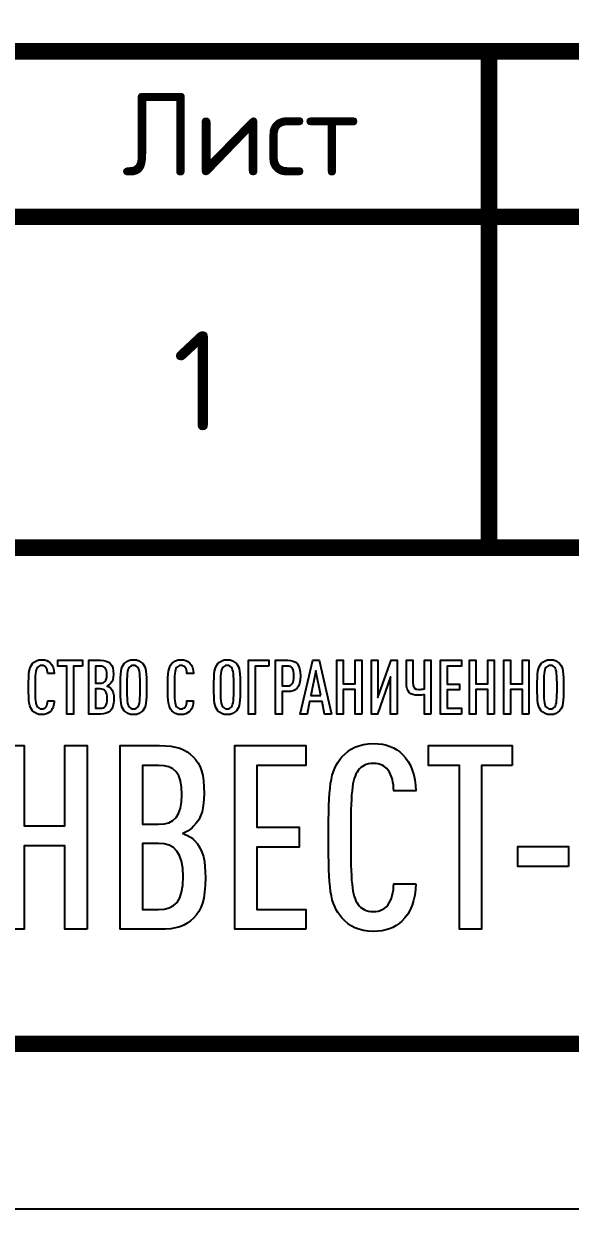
# Model space of a CAD drawing. Header units: millimetres. Extents: x 1601 to 15402, y -324 to 12625.
# Drawn here: x 8425.38 to 8441.88, y 318.24 to 354.07 of the extents above; entities that cross this region are included whole.
import ezdxf
from ezdxf.enums import TextEntityAlignment as Align

# ---------------------------------------------------------------- set-up
doc = ezdxf.new("R2010")
doc.units = ezdxf.units.MM
doc.styles.add('-ISOCPEUR-', font='isocpeur.TTF')
doc.styles.add('GOST', font='GOST Common.ttf')

# ---------------------------------------------------------------- blocks, each defined once
blk = doc.blocks.new('Лого')
at = {"color": 159}
for points, knots in [([(2.9897, 2.0293), (2.9897, 2.0293), (2.9465, 2.0293), (2.9465, 2.0293), (2.9465, 2.0293), (2.946, 2.014), (2.9429, 1.9983), (2.9348, 1.9876), (2.9348, 1.9876), (2.9292, 1.9805), (2.9201, 1.9749), (2.9064, 1.9749), (2.9064, 1.9749), (2.8921, 1.9749), (2.8825, 1.9805), (2.8764, 1.9886), (2.8764, 1.9886), (2.8637, 2.0059), (2.8617, 2.0349), (2.8617, 2.1207), (2.8617, 2.1207), (2.8617, 2.2065), (2.8637, 2.2355), (2.8764, 2.2528), (2.8764, 2.2528), (2.8825, 2.2609), (2.8921, 2.2665), (2.9064, 2.2665), (2.9064, 2.2665), (2.9201, 2.2665), (2.9292, 2.2609), (2.9348, 2.2538), (2.9348, 2.2538), (2.9434, 2.2431), (2.946, 2.2279), (2.9465, 2.2126), (2.9465, 2.2126), (2.9465, 2.2126), (2.9897, 2.2126), (2.9897, 2.2126), (2.9897, 2.2126), (2.9891, 2.2421), (2.9805, 2.268), (2.9638, 2.2843), (2.9638, 2.2843), (2.9495, 2.298), (2.9318, 2.3056), (2.9064, 2.3056), (2.9064, 2.3056), (2.8779, 2.3056), (2.8581, 2.2949), (2.8444, 2.2792), (2.8444, 2.2792), (2.8205, 2.2517), (2.818, 2.2208), (2.818, 2.1207), (2.818, 2.1207), (2.818, 2.0206), (2.8205, 1.9897), (2.8444, 1.9622), (2.8444, 1.9622), (2.8581, 1.9465), (2.8779, 1.9358), (2.9064, 1.9358), (2.9064, 1.9358), (2.9302, 1.9358), (2.948, 1.9429), (2.9622, 1.9556), (2.9622, 1.9556), (2.98, 1.9719), (2.9891, 1.9988), (2.9897, 2.0293)], [0, 0, 0, 0, 0.052632, 0.052632, 0.052632, 0.052632, 0.105263, 0.105263, 0.105263, 0.105263, 0.157895, 0.157895, 0.157895, 0.157895, 0.210526, 0.210526, 0.210526, 0.210526, 0.263158, 0.263158, 0.263158, 0.263158, 0.315789, 0.315789, 0.315789, 0.315789, 0.368421, 0.368421, 0.368421, 0.368421, 0.421053, 0.421053, 0.421053, 0.421053, 0.473684, 0.473684, 0.473684, 0.473684, 0.526316, 0.526316, 0.526316, 0.526316, 0.578947, 0.578947, 0.578947, 0.578947, 0.631579, 0.631579, 0.631579, 0.631579, 0.684211, 0.684211, 0.684211, 0.684211, 0.736842, 0.736842, 0.736842, 0.736842, 0.789474, 0.789474, 0.789474, 0.789474, 0.842105, 0.842105, 0.842105, 0.842105, 0.894737, 0.894737, 0.894737, 0.894737, 1, 1, 1, 1]), ([(3.1796, 2.2624), (3.1796, 2.2624), (3.1796, 2.3015), (3.1796, 2.3015), (3.1796, 2.3015), (3.1796, 2.3015), (3.0145, 2.3015), (3.0145, 2.3015), (3.0145, 2.3015), (3.0145, 2.3015), (3.0145, 2.2624), (3.0145, 2.2624), (3.0145, 2.2624), (3.0145, 2.2624), (3.0755, 2.2624), (3.0755, 2.2624), (3.0755, 2.2624), (3.0755, 2.2624), (3.0755, 1.9399), (3.0755, 1.9399), (3.0755, 1.9399), (3.0755, 1.9399), (3.1192, 1.9399), (3.1192, 1.9399), (3.1192, 1.9399), (3.1192, 1.9399), (3.1192, 2.2624), (3.1192, 2.2624), (3.1192, 2.2624), (3.1192, 2.2624), (3.1796, 2.2624), (3.1796, 2.2624)], [0, 0, 0, 0, 0.111111, 0.111111, 0.111111, 0.111111, 0.222222, 0.222222, 0.222222, 0.222222, 0.333333, 0.333333, 0.333333, 0.333333, 0.444444, 0.444444, 0.444444, 0.444444, 0.555556, 0.555556, 0.555556, 0.555556, 0.666667, 0.666667, 0.666667, 0.666667, 0.777778, 0.777778, 0.777778, 0.777778, 1, 1, 1, 1]), ([(3.3904, 2.0415), (3.3904, 2.0725), (3.3874, 2.0968), (3.3686, 2.1151), (3.3686, 2.1151), (3.3625, 2.1207), (3.3543, 2.1258), (3.3462, 2.1283), (3.3462, 2.1283), (3.3533, 2.1314), (3.3604, 2.1359), (3.3665, 2.142), (3.3665, 2.142), (3.3843, 2.1593), (3.3879, 2.1806), (3.3879, 2.2065), (3.3879, 2.2065), (3.3879, 2.2457), (3.3823, 2.2634), (3.3665, 2.2797), (3.3665, 2.2797), (3.3518, 2.2949), (3.3325, 2.3015), (3.3005, 2.3015), (3.3005, 2.3015), (3.3005, 2.3015), (3.2228, 2.3015), (3.2228, 2.3015), (3.2228, 2.3015), (3.2228, 2.3015), (3.2228, 1.9399), (3.2228, 1.9399), (3.2228, 1.9399), (3.2228, 1.9399), (3.3005, 1.9399), (3.3005, 1.9399), (3.3005, 1.9399), (3.3325, 1.9399), (3.3523, 1.9465), (3.367, 1.9617), (3.367, 1.9617), (3.3833, 1.9785), (3.3904, 1.9978), (3.3904, 2.0415)], [0, 0, 0, 0, 0.083333, 0.083333, 0.083333, 0.083333, 0.166667, 0.166667, 0.166667, 0.166667, 0.25, 0.25, 0.25, 0.25, 0.333333, 0.333333, 0.333333, 0.333333, 0.416667, 0.416667, 0.416667, 0.416667, 0.5, 0.5, 0.5, 0.5, 0.583333, 0.583333, 0.583333, 0.583333, 0.666667, 0.666667, 0.666667, 0.666667, 0.75, 0.75, 0.75, 0.75, 0.833333, 0.833333, 0.833333, 0.833333, 1, 1, 1, 1]), ([(3.3442, 2.2045), (3.3442, 2.1634), (3.3295, 2.1466), (3.2985, 2.1466), (3.2985, 2.1466), (3.2985, 2.1466), (3.2665, 2.1466), (3.2665, 2.1466), (3.2665, 2.1466), (3.2665, 2.1466), (3.2665, 2.2624), (3.2665, 2.2624), (3.2665, 2.2624), (3.2665, 2.2624), (3.2985, 2.2624), (3.2985, 2.2624), (3.2985, 2.2624), (3.33, 2.2624), (3.3442, 2.2482), (3.3442, 2.2045)], [0, 0, 0, 0, 0.166667, 0.166667, 0.166667, 0.166667, 0.333333, 0.333333, 0.333333, 0.333333, 0.5, 0.5, 0.5, 0.5, 0.666667, 0.666667, 0.666667, 0.666667, 1, 1, 1, 1]), ([(3.6114, 2.1207), (3.6114, 2.2208), (3.6083, 2.2533), (3.5849, 2.2792), (3.5849, 2.2792), (3.5707, 2.2949), (3.5514, 2.3056), (3.523, 2.3056), (3.523, 2.3056), (3.4945, 2.3056), (3.4752, 2.2949), (3.461, 2.2792), (3.461, 2.2792), (3.4376, 2.2533), (3.4346, 2.2208), (3.4346, 2.1207), (3.4346, 2.1207), (3.4346, 2.0206), (3.4376, 1.9881), (3.461, 1.9622), (3.461, 1.9622), (3.4752, 1.9465), (3.4945, 1.9358), (3.523, 1.9358), (3.523, 1.9358), (3.5514, 1.9358), (3.5707, 1.9465), (3.5849, 1.9622), (3.5849, 1.9622), (3.6083, 1.9881), (3.6114, 2.0206), (3.6114, 2.1207)], [0, 0, 0, 0, 0.111111, 0.111111, 0.111111, 0.111111, 0.222222, 0.222222, 0.222222, 0.222222, 0.333333, 0.333333, 0.333333, 0.333333, 0.444444, 0.444444, 0.444444, 0.444444, 0.555556, 0.555556, 0.555556, 0.555556, 0.666667, 0.666667, 0.666667, 0.666667, 0.777778, 0.777778, 0.777778, 0.777778, 1, 1, 1, 1]), ([(3.5677, 2.1207), (3.5677, 2.0349), (3.5651, 2.0059), (3.5524, 1.9886), (3.5524, 1.9886), (3.5463, 1.9805), (3.5372, 1.9749), (3.523, 1.9749), (3.523, 1.9749), (3.5088, 1.9749), (3.4991, 1.9805), (3.493, 1.9886), (3.493, 1.9886), (3.4803, 2.0059), (3.4783, 2.0349), (3.4783, 2.1207), (3.4783, 2.1207), (3.4783, 2.2065), (3.4803, 2.2355), (3.493, 2.2528), (3.493, 2.2528), (3.4991, 2.2609), (3.5088, 2.2665), (3.523, 2.2665), (3.523, 2.2665), (3.5372, 2.2665), (3.5463, 2.2609), (3.5524, 2.2528), (3.5524, 2.2528), (3.5651, 2.2355), (3.5677, 2.2065), (3.5677, 2.1207)], [0, 0, 0, 0, 0.111111, 0.111111, 0.111111, 0.111111, 0.222222, 0.222222, 0.222222, 0.222222, 0.333333, 0.333333, 0.333333, 0.333333, 0.444444, 0.444444, 0.444444, 0.444444, 0.555556, 0.555556, 0.555556, 0.555556, 0.666667, 0.666667, 0.666667, 0.666667, 0.777778, 0.777778, 0.777778, 0.777778, 1, 1, 1, 1]), ([(3.9258, 2.0293), (3.9258, 2.0293), (3.8826, 2.0293), (3.8826, 2.0293), (3.8826, 2.0293), (3.8821, 2.014), (3.879, 1.9983), (3.8709, 1.9876), (3.8709, 1.9876), (3.8653, 1.9805), (3.8562, 1.9749), (3.8425, 1.9749), (3.8425, 1.9749), (3.8282, 1.9749), (3.8186, 1.9805), (3.8125, 1.9886), (3.8125, 1.9886), (3.7998, 2.0059), (3.7978, 2.0349), (3.7978, 2.1207), (3.7978, 2.1207), (3.7978, 2.2065), (3.7998, 2.2355), (3.8125, 2.2528), (3.8125, 2.2528), (3.8186, 2.2609), (3.8282, 2.2665), (3.8425, 2.2665), (3.8425, 2.2665), (3.8562, 2.2665), (3.8653, 2.2609), (3.8709, 2.2538), (3.8709, 2.2538), (3.8795, 2.2431), (3.8821, 2.2279), (3.8826, 2.2126), (3.8826, 2.2126), (3.8826, 2.2126), (3.9258, 2.2126), (3.9258, 2.2126), (3.9258, 2.2126), (3.9252, 2.2421), (3.9166, 2.268), (3.8999, 2.2843), (3.8999, 2.2843), (3.8856, 2.298), (3.8679, 2.3056), (3.8425, 2.3056), (3.8425, 2.3056), (3.814, 2.3056), (3.7942, 2.2949), (3.7805, 2.2792), (3.7805, 2.2792), (3.7566, 2.2517), (3.7541, 2.2208), (3.7541, 2.1207), (3.7541, 2.1207), (3.7541, 2.0206), (3.7566, 1.9897), (3.7805, 1.9622), (3.7805, 1.9622), (3.7942, 1.9465), (3.814, 1.9358), (3.8425, 1.9358), (3.8425, 1.9358), (3.8663, 1.9358), (3.8841, 1.9429), (3.8983, 1.9556), (3.8983, 1.9556), (3.9161, 1.9719), (3.9252, 1.9988), (3.9258, 2.0293)], [0, 0, 0, 0, 0.052632, 0.052632, 0.052632, 0.052632, 0.105263, 0.105263, 0.105263, 0.105263, 0.157895, 0.157895, 0.157895, 0.157895, 0.210526, 0.210526, 0.210526, 0.210526, 0.263158, 0.263158, 0.263158, 0.263158, 0.315789, 0.315789, 0.315789, 0.315789, 0.368421, 0.368421, 0.368421, 0.368421, 0.421053, 0.421053, 0.421053, 0.421053, 0.473684, 0.473684, 0.473684, 0.473684, 0.526316, 0.526316, 0.526316, 0.526316, 0.578947, 0.578947, 0.578947, 0.578947, 0.631579, 0.631579, 0.631579, 0.631579, 0.684211, 0.684211, 0.684211, 0.684211, 0.736842, 0.736842, 0.736842, 0.736842, 0.789474, 0.789474, 0.789474, 0.789474, 0.842105, 0.842105, 0.842105, 0.842105, 0.894737, 0.894737, 0.894737, 0.894737, 1, 1, 1, 1]), ([(4.2407, 2.1207), (4.2407, 2.2208), (4.2376, 2.2533), (4.2143, 2.2792), (4.2143, 2.2792), (4.2, 2.2949), (4.1807, 2.3056), (4.1523, 2.3056), (4.1523, 2.3056), (4.1238, 2.3056), (4.1045, 2.2949), (4.0903, 2.2792), (4.0903, 2.2792), (4.067, 2.2533), (4.0639, 2.2208), (4.0639, 2.1207), (4.0639, 2.1207), (4.0639, 2.0206), (4.067, 1.9881), (4.0903, 1.9622), (4.0903, 1.9622), (4.1045, 1.9465), (4.1238, 1.9358), (4.1523, 1.9358), (4.1523, 1.9358), (4.1807, 1.9358), (4.2, 1.9465), (4.2143, 1.9622), (4.2143, 1.9622), (4.2376, 1.9881), (4.2407, 2.0206), (4.2407, 2.1207)], [0, 0, 0, 0, 0.111111, 0.111111, 0.111111, 0.111111, 0.222222, 0.222222, 0.222222, 0.222222, 0.333333, 0.333333, 0.333333, 0.333333, 0.444444, 0.444444, 0.444444, 0.444444, 0.555556, 0.555556, 0.555556, 0.555556, 0.666667, 0.666667, 0.666667, 0.666667, 0.777778, 0.777778, 0.777778, 0.777778, 1, 1, 1, 1]), ([(4.197, 2.1207), (4.197, 2.0349), (4.1944, 2.0059), (4.1817, 1.9886), (4.1817, 1.9886), (4.1756, 1.9805), (4.1665, 1.9749), (4.1523, 1.9749), (4.1523, 1.9749), (4.1381, 1.9749), (4.1284, 1.9805), (4.1223, 1.9886), (4.1223, 1.9886), (4.1096, 2.0059), (4.1076, 2.0349), (4.1076, 2.1207), (4.1076, 2.1207), (4.1076, 2.2065), (4.1096, 2.2355), (4.1223, 2.2528), (4.1223, 2.2528), (4.1284, 2.2609), (4.1381, 2.2665), (4.1523, 2.2665), (4.1523, 2.2665), (4.1665, 2.2665), (4.1756, 2.2609), (4.1817, 2.2528), (4.1817, 2.2528), (4.1944, 2.2355), (4.197, 2.2065), (4.197, 2.1207)], [0, 0, 0, 0, 0.111111, 0.111111, 0.111111, 0.111111, 0.222222, 0.222222, 0.222222, 0.222222, 0.333333, 0.333333, 0.333333, 0.333333, 0.444444, 0.444444, 0.444444, 0.444444, 0.555556, 0.555556, 0.555556, 0.555556, 0.666667, 0.666667, 0.666667, 0.666667, 0.777778, 0.777778, 0.777778, 0.777778, 1, 1, 1, 1]), ([(4.4337, 2.2624), (4.4337, 2.2624), (4.4337, 2.3015), (4.4337, 2.3015), (4.4337, 2.3015), (4.4337, 2.3015), (4.297, 2.3015), (4.297, 2.3015), (4.297, 2.3015), (4.297, 2.3015), (4.297, 1.9399), (4.297, 1.9399), (4.297, 1.9399), (4.297, 1.9399), (4.3407, 1.9399), (4.3407, 1.9399), (4.3407, 1.9399), (4.3407, 1.9399), (4.3407, 2.2624), (4.3407, 2.2624), (4.3407, 2.2624), (4.3407, 2.2624), (4.4337, 2.2624), (4.4337, 2.2624)], [0, 0, 0, 0, 0.142857, 0.142857, 0.142857, 0.142857, 0.285714, 0.285714, 0.285714, 0.285714, 0.428571, 0.428571, 0.428571, 0.428571, 0.571429, 0.571429, 0.571429, 0.571429, 0.714286, 0.714286, 0.714286, 0.714286, 1, 1, 1, 1]), ([(4.6455, 2.1959), (4.6455, 2.2761), (4.6145, 2.3015), (4.5596, 2.3015), (4.5596, 2.3015), (4.5596, 2.3015), (4.4784, 2.3015), (4.4784, 2.3015), (4.4784, 2.3015), (4.4784, 2.3015), (4.4784, 1.9399), (4.4784, 1.9399), (4.4784, 1.9399), (4.4784, 1.9399), (4.522, 1.9399), (4.522, 1.9399), (4.522, 1.9399), (4.522, 1.9399), (4.522, 2.0907), (4.522, 2.0907), (4.522, 2.0907), (4.522, 2.0907), (4.5596, 2.0907), (4.5596, 2.0907), (4.5596, 2.0907), (4.6135, 2.0907), (4.6455, 2.1166), (4.6455, 2.1959)], [0, 0, 0, 0, 0.125, 0.125, 0.125, 0.125, 0.25, 0.25, 0.25, 0.25, 0.375, 0.375, 0.375, 0.375, 0.5, 0.5, 0.5, 0.5, 0.625, 0.625, 0.625, 0.625, 0.75, 0.75, 0.75, 0.75, 1, 1, 1, 1]), ([(4.6018, 2.1959), (4.6018, 2.1476), (4.5876, 2.1298), (4.5581, 2.1298), (4.5581, 2.1298), (4.5581, 2.1298), (4.522, 2.1298), (4.522, 2.1298), (4.522, 2.1298), (4.522, 2.1298), (4.522, 2.2624), (4.522, 2.2624), (4.522, 2.2624), (4.522, 2.2624), (4.5581, 2.2624), (4.5581, 2.2624), (4.5581, 2.2624), (4.5876, 2.2624), (4.6018, 2.2446), (4.6018, 2.1959)], [0, 0, 0, 0, 0.166667, 0.166667, 0.166667, 0.166667, 0.333333, 0.333333, 0.333333, 0.333333, 0.5, 0.5, 0.5, 0.5, 0.666667, 0.666667, 0.666667, 0.666667, 1, 1, 1, 1]), ([(4.8542, 1.9399), (4.8542, 1.9399), (4.7704, 2.3015), (4.7704, 2.3015), (4.7704, 2.3015), (4.7704, 2.3015), (4.7283, 2.3015), (4.7283, 2.3015), (4.7283, 2.3015), (4.7283, 2.3015), (4.6439, 1.9399), (4.6439, 1.9399), (4.6439, 1.9399), (4.6439, 1.9399), (4.6897, 1.9399), (4.6897, 1.9399), (4.6897, 1.9399), (4.6897, 1.9399), (4.7069, 2.0252), (4.7069, 2.0252), (4.7069, 2.0252), (4.7069, 2.0252), (4.7907, 2.0252), (4.7907, 2.0252), (4.7907, 2.0252), (4.7907, 2.0252), (4.808, 1.9399), (4.808, 1.9399), (4.808, 1.9399), (4.808, 1.9399), (4.8542, 1.9399), (4.8542, 1.9399)], [0, 0, 0, 0, 0.111111, 0.111111, 0.111111, 0.111111, 0.222222, 0.222222, 0.222222, 0.222222, 0.333333, 0.333333, 0.333333, 0.333333, 0.444444, 0.444444, 0.444444, 0.444444, 0.555556, 0.555556, 0.555556, 0.555556, 0.666667, 0.666667, 0.666667, 0.666667, 0.777778, 0.777778, 0.777778, 0.777778, 1, 1, 1, 1]), ([(5.0569, 1.9399), (5.0569, 1.9399), (5.0569, 2.3015), (5.0569, 2.3015), (5.0569, 2.3015), (5.0569, 2.3015), (5.0132, 2.3015), (5.0132, 2.3015), (5.0132, 2.3015), (5.0132, 2.3015), (5.0132, 2.1436), (5.0132, 2.1436), (5.0132, 2.1436), (5.0132, 2.1436), (4.933, 2.1436), (4.933, 2.1436), (4.933, 2.1436), (4.933, 2.1436), (4.933, 2.3015), (4.933, 2.3015), (4.933, 2.3015), (4.933, 2.3015), (4.8893, 2.3015), (4.8893, 2.3015), (4.8893, 2.3015), (4.8893, 2.3015), (4.8893, 1.9399), (4.8893, 1.9399), (4.8893, 1.9399), (4.8893, 1.9399), (4.933, 1.9399), (4.933, 1.9399), (4.933, 1.9399), (4.933, 1.9399), (4.933, 2.1039), (4.933, 2.1039), (4.933, 2.1039), (4.933, 2.1039), (5.0132, 2.1039), (5.0132, 2.1039), (5.0132, 2.1039), (5.0132, 2.1039), (5.0132, 1.9399), (5.0132, 1.9399), (5.0132, 1.9399), (5.0132, 1.9399), (5.0569, 1.9399), (5.0569, 1.9399)], [0, 0, 0, 0, 0.076923, 0.076923, 0.076923, 0.076923, 0.153846, 0.153846, 0.153846, 0.153846, 0.230769, 0.230769, 0.230769, 0.230769, 0.307692, 0.307692, 0.307692, 0.307692, 0.384615, 0.384615, 0.384615, 0.384615, 0.461538, 0.461538, 0.461538, 0.461538, 0.538462, 0.538462, 0.538462, 0.538462, 0.615385, 0.615385, 0.615385, 0.615385, 0.692308, 0.692308, 0.692308, 0.692308, 0.769231, 0.769231, 0.769231, 0.769231, 0.846154, 0.846154, 0.846154, 0.846154, 1, 1, 1, 1]), ([(5.2946, 1.9399), (5.2946, 1.9399), (5.2946, 2.3015), (5.2946, 2.3015), (5.2946, 2.3015), (5.2946, 2.3015), (5.2545, 2.3015), (5.2545, 2.3015), (5.2545, 2.3015), (5.2545, 2.3015), (5.1656, 2.0501), (5.1656, 2.0501), (5.1656, 2.0501), (5.1656, 2.0501), (5.1656, 2.3015), (5.1656, 2.3015), (5.1656, 2.3015), (5.1656, 2.3015), (5.1219, 2.3015), (5.1219, 2.3015), (5.1219, 2.3015), (5.1219, 2.3015), (5.1219, 1.9399), (5.1219, 1.9399), (5.1219, 1.9399), (5.1219, 1.9399), (5.1625, 1.9399), (5.1625, 1.9399), (5.1625, 1.9399), (5.1625, 1.9399), (5.2509, 2.1908), (5.2509, 2.1908), (5.2509, 2.1908), (5.2509, 2.1908), (5.2509, 1.9399), (5.2509, 1.9399), (5.2509, 1.9399), (5.2509, 1.9399), (5.2946, 1.9399), (5.2946, 1.9399)], [0, 0, 0, 0, 0.090909, 0.090909, 0.090909, 0.090909, 0.181818, 0.181818, 0.181818, 0.181818, 0.272727, 0.272727, 0.272727, 0.272727, 0.363636, 0.363636, 0.363636, 0.363636, 0.454545, 0.454545, 0.454545, 0.454545, 0.545455, 0.545455, 0.545455, 0.545455, 0.636364, 0.636364, 0.636364, 0.636364, 0.727273, 0.727273, 0.727273, 0.727273, 0.818182, 0.818182, 0.818182, 0.818182, 1, 1, 1, 1]), ([(5.5227, 1.9399), (5.5227, 1.9399), (5.5227, 2.3015), (5.5227, 2.3015), (5.5227, 2.3015), (5.5227, 2.3015), (5.479, 2.3015), (5.479, 2.3015), (5.479, 2.3015), (5.479, 2.3015), (5.479, 2.1085), (5.479, 2.1085), (5.479, 2.1085), (5.4658, 2.1065), (5.4546, 2.1055), (5.4404, 2.1055), (5.4404, 2.1055), (5.4165, 2.1055), (5.4013, 2.1141), (5.4013, 2.1532), (5.4013, 2.1532), (5.4013, 2.1532), (5.4013, 2.3015), (5.4013, 2.3015), (5.4013, 2.3015), (5.4013, 2.3015), (5.3576, 2.3015), (5.3576, 2.3015), (5.3576, 2.3015), (5.3576, 2.3015), (5.3576, 2.1486), (5.3576, 2.1486), (5.3576, 2.1486), (5.3576, 2.0867), (5.384, 2.0664), (5.4338, 2.0664), (5.4338, 2.0664), (5.4485, 2.0664), (5.4627, 2.0674), (5.479, 2.0699), (5.479, 2.0699), (5.479, 2.0699), (5.479, 1.9399), (5.479, 1.9399), (5.479, 1.9399), (5.479, 1.9399), (5.5227, 1.9399), (5.5227, 1.9399)], [0, 0, 0, 0, 0.076923, 0.076923, 0.076923, 0.076923, 0.153846, 0.153846, 0.153846, 0.153846, 0.230769, 0.230769, 0.230769, 0.230769, 0.307692, 0.307692, 0.307692, 0.307692, 0.384615, 0.384615, 0.384615, 0.384615, 0.461538, 0.461538, 0.461538, 0.461538, 0.538462, 0.538462, 0.538462, 0.538462, 0.615385, 0.615385, 0.615385, 0.615385, 0.692308, 0.692308, 0.692308, 0.692308, 0.769231, 0.769231, 0.769231, 0.769231, 0.846154, 0.846154, 0.846154, 0.846154, 1, 1, 1, 1]), ([(5.7273, 1.9399), (5.7273, 1.9399), (5.7273, 1.979), (5.7273, 1.979), (5.7273, 1.979), (5.7273, 1.979), (5.6314, 1.979), (5.6314, 1.979), (5.6314, 1.979), (5.6314, 1.979), (5.6314, 2.1019), (5.6314, 2.1019), (5.6314, 2.1019), (5.6314, 2.1019), (5.7141, 2.1019), (5.7141, 2.1019), (5.7141, 2.1019), (5.7141, 2.1019), (5.7141, 2.141), (5.7141, 2.141), (5.7141, 2.141), (5.7141, 2.141), (5.6314, 2.141), (5.6314, 2.141), (5.6314, 2.141), (5.6314, 2.141), (5.6314, 2.2624), (5.6314, 2.2624), (5.6314, 2.2624), (5.6314, 2.2624), (5.7273, 2.2624), (5.7273, 2.2624), (5.7273, 2.2624), (5.7273, 2.2624), (5.7273, 2.3015), (5.7273, 2.3015), (5.7273, 2.3015), (5.7273, 2.3015), (5.5877, 2.3015), (5.5877, 2.3015), (5.5877, 2.3015), (5.5877, 2.3015), (5.5877, 1.9399), (5.5877, 1.9399), (5.5877, 1.9399), (5.5877, 1.9399), (5.7273, 1.9399), (5.7273, 1.9399)], [0, 0, 0, 0, 0.076923, 0.076923, 0.076923, 0.076923, 0.153846, 0.153846, 0.153846, 0.153846, 0.230769, 0.230769, 0.230769, 0.230769, 0.307692, 0.307692, 0.307692, 0.307692, 0.384615, 0.384615, 0.384615, 0.384615, 0.461538, 0.461538, 0.461538, 0.461538, 0.538462, 0.538462, 0.538462, 0.538462, 0.615385, 0.615385, 0.615385, 0.615385, 0.692308, 0.692308, 0.692308, 0.692308, 0.769231, 0.769231, 0.769231, 0.769231, 0.846154, 0.846154, 0.846154, 0.846154, 1, 1, 1, 1]), ([(5.9483, 1.9399), (5.9483, 1.9399), (5.9483, 2.3015), (5.9483, 2.3015), (5.9483, 2.3015), (5.9483, 2.3015), (5.9046, 2.3015), (5.9046, 2.3015), (5.9046, 2.3015), (5.9046, 2.3015), (5.9046, 2.1436), (5.9046, 2.1436), (5.9046, 2.1436), (5.9046, 2.1436), (5.8244, 2.1436), (5.8244, 2.1436), (5.8244, 2.1436), (5.8244, 2.1436), (5.8244, 2.3015), (5.8244, 2.3015), (5.8244, 2.3015), (5.8244, 2.3015), (5.7807, 2.3015), (5.7807, 2.3015), (5.7807, 2.3015), (5.7807, 2.3015), (5.7807, 1.9399), (5.7807, 1.9399), (5.7807, 1.9399), (5.7807, 1.9399), (5.8244, 1.9399), (5.8244, 1.9399), (5.8244, 1.9399), (5.8244, 1.9399), (5.8244, 2.1039), (5.8244, 2.1039), (5.8244, 2.1039), (5.8244, 2.1039), (5.9046, 2.1039), (5.9046, 2.1039), (5.9046, 2.1039), (5.9046, 2.1039), (5.9046, 1.9399), (5.9046, 1.9399), (5.9046, 1.9399), (5.9046, 1.9399), (5.9483, 1.9399), (5.9483, 1.9399)], [0, 0, 0, 0, 0.076923, 0.076923, 0.076923, 0.076923, 0.153846, 0.153846, 0.153846, 0.153846, 0.230769, 0.230769, 0.230769, 0.230769, 0.307692, 0.307692, 0.307692, 0.307692, 0.384615, 0.384615, 0.384615, 0.384615, 0.461538, 0.461538, 0.461538, 0.461538, 0.538462, 0.538462, 0.538462, 0.538462, 0.615385, 0.615385, 0.615385, 0.615385, 0.692308, 0.692308, 0.692308, 0.692308, 0.769231, 0.769231, 0.769231, 0.769231, 0.846154, 0.846154, 0.846154, 0.846154, 1, 1, 1, 1]), ([(6.1809, 1.9399), (6.1809, 1.9399), (6.1809, 2.3015), (6.1809, 2.3015), (6.1809, 2.3015), (6.1809, 2.3015), (6.1372, 2.3015), (6.1372, 2.3015), (6.1372, 2.3015), (6.1372, 2.3015), (6.1372, 2.1436), (6.1372, 2.1436), (6.1372, 2.1436), (6.1372, 2.1436), (6.057, 2.1436), (6.057, 2.1436), (6.057, 2.1436), (6.057, 2.1436), (6.057, 2.3015), (6.057, 2.3015), (6.057, 2.3015), (6.057, 2.3015), (6.0133, 2.3015), (6.0133, 2.3015), (6.0133, 2.3015), (6.0133, 2.3015), (6.0133, 1.9399), (6.0133, 1.9399), (6.0133, 1.9399), (6.0133, 1.9399), (6.057, 1.9399), (6.057, 1.9399), (6.057, 1.9399), (6.057, 1.9399), (6.057, 2.1039), (6.057, 2.1039), (6.057, 2.1039), (6.057, 2.1039), (6.1372, 2.1039), (6.1372, 2.1039), (6.1372, 2.1039), (6.1372, 2.1039), (6.1372, 1.9399), (6.1372, 1.9399), (6.1372, 1.9399), (6.1372, 1.9399), (6.1809, 1.9399), (6.1809, 1.9399)], [0, 0, 0, 0, 0.076923, 0.076923, 0.076923, 0.076923, 0.153846, 0.153846, 0.153846, 0.153846, 0.230769, 0.230769, 0.230769, 0.230769, 0.307692, 0.307692, 0.307692, 0.307692, 0.384615, 0.384615, 0.384615, 0.384615, 0.461538, 0.461538, 0.461538, 0.461538, 0.538462, 0.538462, 0.538462, 0.538462, 0.615385, 0.615385, 0.615385, 0.615385, 0.692308, 0.692308, 0.692308, 0.692308, 0.769231, 0.769231, 0.769231, 0.769231, 0.846154, 0.846154, 0.846154, 0.846154, 1, 1, 1, 1]), ([(6.4141, 2.1207), (6.4141, 2.2208), (6.411, 2.2533), (6.3877, 2.2792), (6.3877, 2.2792), (6.3734, 2.2949), (6.3541, 2.3056), (6.3257, 2.3056), (6.3257, 2.3056), (6.2972, 2.3056), (6.2779, 2.2949), (6.2637, 2.2792), (6.2637, 2.2792), (6.2404, 2.2533), (6.2373, 2.2208), (6.2373, 2.1207), (6.2373, 2.1207), (6.2373, 2.0206), (6.2404, 1.9881), (6.2637, 1.9622), (6.2637, 1.9622), (6.2779, 1.9465), (6.2972, 1.9358), (6.3257, 1.9358), (6.3257, 1.9358), (6.3541, 1.9358), (6.3734, 1.9465), (6.3877, 1.9622), (6.3877, 1.9622), (6.411, 1.9881), (6.4141, 2.0206), (6.4141, 2.1207)], [0, 0, 0, 0, 0.111111, 0.111111, 0.111111, 0.111111, 0.222222, 0.222222, 0.222222, 0.222222, 0.333333, 0.333333, 0.333333, 0.333333, 0.444444, 0.444444, 0.444444, 0.444444, 0.555556, 0.555556, 0.555556, 0.555556, 0.666667, 0.666667, 0.666667, 0.666667, 0.777778, 0.777778, 0.777778, 0.777778, 1, 1, 1, 1]), ([(6.3704, 2.1207), (6.3704, 2.0349), (6.3678, 2.0059), (6.3551, 1.9886), (6.3551, 1.9886), (6.349, 1.9805), (6.3399, 1.9749), (6.3257, 1.9749), (6.3257, 1.9749), (6.3115, 1.9749), (6.3018, 1.9805), (6.2957, 1.9886), (6.2957, 1.9886), (6.283, 2.0059), (6.281, 2.0349), (6.281, 2.1207), (6.281, 2.1207), (6.281, 2.2065), (6.283, 2.2355), (6.2957, 2.2528), (6.2957, 2.2528), (6.3018, 2.2609), (6.3115, 2.2665), (6.3257, 2.2665), (6.3257, 2.2665), (6.3399, 2.2665), (6.349, 2.2609), (6.3551, 2.2528), (6.3551, 2.2528), (6.3678, 2.2355), (6.3704, 2.2065), (6.3704, 2.1207)], [0, 0, 0, 0, 0.111111, 0.111111, 0.111111, 0.111111, 0.222222, 0.222222, 0.222222, 0.222222, 0.333333, 0.333333, 0.333333, 0.333333, 0.444444, 0.444444, 0.444444, 0.444444, 0.555556, 0.555556, 0.555556, 0.555556, 0.666667, 0.666667, 0.666667, 0.666667, 0.777778, 0.777778, 0.777778, 0.777778, 1, 1, 1, 1]), ([(4.7826, 2.0643), (4.7826, 2.0643), (4.7151, 2.0643), (4.7151, 2.0643), (4.7151, 2.0643), (4.7151, 2.0643), (4.7491, 2.2309), (4.7491, 2.2309), (4.7491, 2.2309), (4.7491, 2.2309), (4.7826, 2.0643), (4.7826, 2.0643)], [0, 0, 0, 0, 0.25, 0.25, 0.25, 0.25, 0.5, 0.5, 0.5, 0.5, 1, 1, 1, 1]), ([(3.3467, 2.044), (3.3467, 1.9942), (3.331, 1.979), (3.298, 1.979), (3.298, 1.979), (3.298, 1.979), (3.2665, 1.979), (3.2665, 1.979), (3.2665, 1.979), (3.2665, 1.979), (3.2665, 2.109), (3.2665, 2.109), (3.2665, 2.109), (3.2665, 2.109), (3.298, 2.109), (3.298, 2.109), (3.298, 2.109), (3.3305, 2.109), (3.3467, 2.0907), (3.3467, 2.044)], [0, 0, 0, 0, 0.166667, 0.166667, 0.166667, 0.166667, 0.333333, 0.333333, 0.333333, 0.333333, 0.5, 0.5, 0.5, 0.5, 0.666667, 0.666667, 0.666667, 0.666667, 1, 1, 1, 1]), ([(3.211, 0.4914), (3.211, 0.4914), (3.211, 1.7272), (3.211, 1.7272), (3.211, 1.7272), (3.211, 1.7272), (3.0617, 1.7272), (3.0617, 1.7272), (3.0617, 1.7272), (3.0617, 1.7272), (3.0617, 1.1874), (3.0617, 1.1874), (3.0617, 1.1874), (3.0617, 1.1874), (2.7875, 1.1874), (2.7875, 1.1874), (2.7875, 1.1874), (2.7875, 1.1874), (2.7875, 1.7272), (2.7875, 1.7272), (2.7875, 1.7272), (2.7875, 1.7272), (2.6382, 1.7272), (2.6382, 1.7272), (2.6382, 1.7272), (2.6382, 1.7272), (2.6382, 0.4914), (2.6382, 0.4914), (2.6382, 0.4914), (2.6382, 0.4914), (2.7875, 0.4914), (2.7875, 0.4914), (2.7875, 0.4914), (2.7875, 0.4914), (2.7875, 1.052), (2.7875, 1.052), (2.7875, 1.052), (2.7875, 1.052), (3.0617, 1.052), (3.0617, 1.052), (3.0617, 1.052), (3.0617, 1.052), (3.0617, 0.4914), (3.0617, 0.4914), (3.0617, 0.4914), (3.0617, 0.4914), (3.211, 0.4914), (3.211, 0.4914)], [0, 0, 0, 0, 0.076923, 0.076923, 0.076923, 0.076923, 0.153846, 0.153846, 0.153846, 0.153846, 0.230769, 0.230769, 0.230769, 0.230769, 0.307692, 0.307692, 0.307692, 0.307692, 0.384615, 0.384615, 0.384615, 0.384615, 0.461538, 0.461538, 0.461538, 0.461538, 0.538462, 0.538462, 0.538462, 0.538462, 0.615385, 0.615385, 0.615385, 0.615385, 0.692308, 0.692308, 0.692308, 0.692308, 0.769231, 0.769231, 0.769231, 0.769231, 0.846154, 0.846154, 0.846154, 0.846154, 1, 1, 1, 1]), ([(4.0059, 0.8385), (4.0059, 0.9444), (3.9954, 1.0277), (3.9312, 1.0902), (3.9312, 1.0902), (3.9104, 1.1093), (3.8826, 1.1267), (3.8549, 1.1353), (3.8549, 1.1353), (3.8792, 1.1457), (3.9035, 1.1614), (3.9243, 1.1822), (3.9243, 1.1822), (3.985, 1.2412), (3.9972, 1.3141), (3.9972, 1.4026), (3.9972, 1.4026), (3.9972, 1.5363), (3.9781, 1.597), (3.9243, 1.6525), (3.9243, 1.6525), (3.8739, 1.7046), (3.808, 1.7272), (3.6987, 1.7272), (3.6987, 1.7272), (3.6987, 1.7272), (3.4331, 1.7272), (3.4331, 1.7272), (3.4331, 1.7272), (3.4331, 1.7272), (3.4331, 0.4914), (3.4331, 0.4914), (3.4331, 0.4914), (3.4331, 0.4914), (3.6987, 0.4914), (3.6987, 0.4914), (3.6987, 0.4914), (3.808, 0.4914), (3.8757, 0.514), (3.926, 0.5661), (3.926, 0.5661), (3.9816, 0.6233), (4.0059, 0.6893), (4.0059, 0.8385)], [0, 0, 0, 0, 0.083333, 0.083333, 0.083333, 0.083333, 0.166667, 0.166667, 0.166667, 0.166667, 0.25, 0.25, 0.25, 0.25, 0.333333, 0.333333, 0.333333, 0.333333, 0.416667, 0.416667, 0.416667, 0.416667, 0.5, 0.5, 0.5, 0.5, 0.583333, 0.583333, 0.583333, 0.583333, 0.666667, 0.666667, 0.666667, 0.666667, 0.75, 0.75, 0.75, 0.75, 0.833333, 0.833333, 0.833333, 0.833333, 1, 1, 1, 1]), ([(4.681, 0.4914), (4.681, 0.4914), (4.681, 0.6251), (4.681, 0.6251), (4.681, 0.6251), (4.681, 0.6251), (4.353, 0.6251), (4.353, 0.6251), (4.353, 0.6251), (4.353, 0.6251), (4.353, 1.0451), (4.353, 1.0451), (4.353, 1.0451), (4.353, 1.0451), (4.6359, 1.0451), (4.6359, 1.0451), (4.6359, 1.0451), (4.6359, 1.0451), (4.6359, 1.1787), (4.6359, 1.1787), (4.6359, 1.1787), (4.6359, 1.1787), (4.353, 1.1787), (4.353, 1.1787), (4.353, 1.1787), (4.353, 1.1787), (4.353, 1.5935), (4.353, 1.5935), (4.353, 1.5935), (4.353, 1.5935), (4.681, 1.5935), (4.681, 1.5935), (4.681, 1.5935), (4.681, 1.5935), (4.681, 1.7272), (4.681, 1.7272), (4.681, 1.7272), (4.681, 1.7272), (4.2037, 1.7272), (4.2037, 1.7272), (4.2037, 1.7272), (4.2037, 1.7272), (4.2037, 0.4914), (4.2037, 0.4914), (4.2037, 0.4914), (4.2037, 0.4914), (4.681, 0.4914), (4.681, 0.4914)], [0, 0, 0, 0, 0.076923, 0.076923, 0.076923, 0.076923, 0.153846, 0.153846, 0.153846, 0.153846, 0.230769, 0.230769, 0.230769, 0.230769, 0.307692, 0.307692, 0.307692, 0.307692, 0.384615, 0.384615, 0.384615, 0.384615, 0.461538, 0.461538, 0.461538, 0.461538, 0.538462, 0.538462, 0.538462, 0.538462, 0.615385, 0.615385, 0.615385, 0.615385, 0.692308, 0.692308, 0.692308, 0.692308, 0.769231, 0.769231, 0.769231, 0.769231, 0.846154, 0.846154, 0.846154, 0.846154, 1, 1, 1, 1]), ([(5.4204, 0.7969), (5.4204, 0.7969), (5.2728, 0.7969), (5.2728, 0.7969), (5.2728, 0.7969), (5.2711, 0.7448), (5.2607, 0.691), (5.2329, 0.6546), (5.2329, 0.6546), (5.2138, 0.6303), (5.1826, 0.6112), (5.1357, 0.6112), (5.1357, 0.6112), (5.0871, 0.6112), (5.0541, 0.6303), (5.0333, 0.658), (5.0333, 0.658), (4.9899, 0.7171), (4.983, 0.816), (4.983, 1.1093), (4.983, 1.1093), (4.983, 1.4026), (4.9899, 1.5015), (5.0333, 1.5606), (5.0333, 1.5606), (5.0541, 1.5883), (5.0871, 1.6074), (5.1357, 1.6074), (5.1357, 1.6074), (5.1826, 1.6074), (5.2138, 1.5883), (5.2329, 1.564), (5.2329, 1.564), (5.2624, 1.5276), (5.2711, 1.4755), (5.2728, 1.4234), (5.2728, 1.4234), (5.2728, 1.4234), (5.4204, 1.4234), (5.4204, 1.4234), (5.4204, 1.4234), (5.4186, 1.5241), (5.3891, 1.6126), (5.3318, 1.6682), (5.3318, 1.6682), (5.2832, 1.715), (5.2225, 1.7411), (5.1357, 1.7411), (5.1357, 1.7411), (5.0385, 1.7411), (4.9708, 1.7046), (4.924, 1.6508), (4.924, 1.6508), (4.8424, 1.5571), (4.8337, 1.4512), (4.8337, 1.1093), (4.8337, 1.1093), (4.8337, 0.7674), (4.8424, 0.6615), (4.924, 0.5678), (4.924, 0.5678), (4.9708, 0.514), (5.0385, 0.4775), (5.1357, 0.4775), (5.1357, 0.4775), (5.2173, 0.4775), (5.278, 0.5018), (5.3266, 0.5452), (5.3266, 0.5452), (5.3874, 0.6008), (5.4186, 0.6928), (5.4204, 0.7969)], [0, 0, 0, 0, 0.052632, 0.052632, 0.052632, 0.052632, 0.105263, 0.105263, 0.105263, 0.105263, 0.157895, 0.157895, 0.157895, 0.157895, 0.210526, 0.210526, 0.210526, 0.210526, 0.263158, 0.263158, 0.263158, 0.263158, 0.315789, 0.315789, 0.315789, 0.315789, 0.368421, 0.368421, 0.368421, 0.368421, 0.421053, 0.421053, 0.421053, 0.421053, 0.473684, 0.473684, 0.473684, 0.473684, 0.526316, 0.526316, 0.526316, 0.526316, 0.578947, 0.578947, 0.578947, 0.578947, 0.631579, 0.631579, 0.631579, 0.631579, 0.684211, 0.684211, 0.684211, 0.684211, 0.736842, 0.736842, 0.736842, 0.736842, 0.789474, 0.789474, 0.789474, 0.789474, 0.842105, 0.842105, 0.842105, 0.842105, 0.894737, 0.894737, 0.894737, 0.894737, 1, 1, 1, 1]), ([(6.0695, 1.5935), (6.0695, 1.5935), (6.0695, 1.7272), (6.0695, 1.7272), (6.0695, 1.7272), (6.0695, 1.7272), (5.5054, 1.7272), (5.5054, 1.7272), (5.5054, 1.7272), (5.5054, 1.7272), (5.5054, 1.5935), (5.5054, 1.5935), (5.5054, 1.5935), (5.5054, 1.5935), (5.7137, 1.5935), (5.7137, 1.5935), (5.7137, 1.5935), (5.7137, 1.5935), (5.7137, 0.4914), (5.7137, 0.4914), (5.7137, 0.4914), (5.7137, 0.4914), (5.8629, 0.4914), (5.8629, 0.4914), (5.8629, 0.4914), (5.8629, 0.4914), (5.8629, 1.5935), (5.8629, 1.5935), (5.8629, 1.5935), (5.8629, 1.5935), (6.0695, 1.5935), (6.0695, 1.5935)], [0, 0, 0, 0, 0.111111, 0.111111, 0.111111, 0.111111, 0.222222, 0.222222, 0.222222, 0.222222, 0.333333, 0.333333, 0.333333, 0.333333, 0.444444, 0.444444, 0.444444, 0.444444, 0.555556, 0.555556, 0.555556, 0.555556, 0.666667, 0.666667, 0.666667, 0.666667, 0.777778, 0.777778, 0.777778, 0.777778, 1, 1, 1, 1]), ([(3.8479, 1.3957), (3.8479, 1.2551), (3.7976, 1.1978), (3.6917, 1.1978), (3.6917, 1.1978), (3.6917, 1.1978), (3.5824, 1.1978), (3.5824, 1.1978), (3.5824, 1.1978), (3.5824, 1.1978), (3.5824, 1.5935), (3.5824, 1.5935), (3.5824, 1.5935), (3.5824, 1.5935), (3.6917, 1.5935), (3.6917, 1.5935), (3.6917, 1.5935), (3.7993, 1.5935), (3.8479, 1.5449), (3.8479, 1.3957)], [0, 0, 0, 0, 0.166667, 0.166667, 0.166667, 0.166667, 0.333333, 0.333333, 0.333333, 0.333333, 0.5, 0.5, 0.5, 0.5, 0.666667, 0.666667, 0.666667, 0.666667, 1, 1, 1, 1]), ([(3.8566, 0.8472), (3.8566, 0.6771), (3.8028, 0.6251), (3.69, 0.6251), (3.69, 0.6251), (3.69, 0.6251), (3.5824, 0.6251), (3.5824, 0.6251), (3.5824, 0.6251), (3.5824, 0.6251), (3.5824, 1.0694), (3.5824, 1.0694), (3.5824, 1.0694), (3.5824, 1.0694), (3.69, 1.0694), (3.69, 1.0694), (3.69, 1.0694), (3.8011, 1.0694), (3.8566, 1.0069), (3.8566, 0.8472)], [0, 0, 0, 0, 0.166667, 0.166667, 0.166667, 0.166667, 0.333333, 0.333333, 0.333333, 0.333333, 0.5, 0.5, 0.5, 0.5, 0.666667, 0.666667, 0.666667, 0.666667, 1, 1, 1, 1]), ([(6.4478, 0.9149), (6.4478, 0.9149), (6.4478, 1.0486), (6.4478, 1.0486), (6.4478, 1.0486), (6.4478, 1.0486), (6.1077, 1.0486), (6.1077, 1.0486), (6.1077, 1.0486), (6.1077, 1.0486), (6.1077, 0.9149), (6.1077, 0.9149), (6.1077, 0.9149), (6.1077, 0.9149), (6.4478, 0.9149), (6.4478, 0.9149)], [0, 0, 0, 0, 0.2, 0.2, 0.2, 0.2, 0.4, 0.4, 0.4, 0.4, 0.6, 0.6, 0.6, 0.6, 1, 1, 1, 1])]:
    blk.add_open_spline(points, degree=3, knots=knots, dxfattribs=at)

msp = doc.modelspace()

# ---------------------------------------------------------------- linework, layer by layer
msp.add_line((15402.2532, 318.2356), (5591.2496, 318.2356))
msp.add_lwpolyline([(7870.4325, 738.2356), (8464.4325, 738.2356), (8464.4325, 318.2356), (7870.4325, 318.2356)], close=True)
at = {"const_width": 0.5}
msp.add_lwpolyline([(7890.4325, 733.2356), (8459.4325, 733.2356), (8459.4325, 323.2356), (7890.4325, 323.2356)], close=True, dxfattribs=at)
for points in [[(8274.4325, 353.2356), (8459.4325, 353.2356)], [(8439.4325, 353.2356), (8439.4325, 338.2356)], [(8409.4325, 348.2356), (8459.4325, 348.2356)], [(8339.4325, 338.2356), (8459.4325, 338.2356)]]:
    msp.add_lwpolyline(points, dxfattribs=at)

# ---------------------------------------------------------------- block references
at = {"xscale": 4.492609629394886, "yscale": 4.492609629394886, "zscale": 4.492609629394886}
msp.add_blockref('Лого', (8412.8662, 324.4908), dxfattribs=at)

# ---------------------------------------------------------------- texts
at = {"style": 'GOST'}
msp.add_text('Лист', height=2.5, dxfattribs=at).set_placement((8431.9325, 350.7356), align=Align.MIDDLE_CENTER)
at = {"style": '-ISOCPEUR-', "flags": 8}
msp.add_attdef('1', text='*', height=3, dxfattribs=at).set_placement((8430.6195, 343.275), align=Align.MIDDLE_CENTER)

doc.saveas('drawing.dxf')
